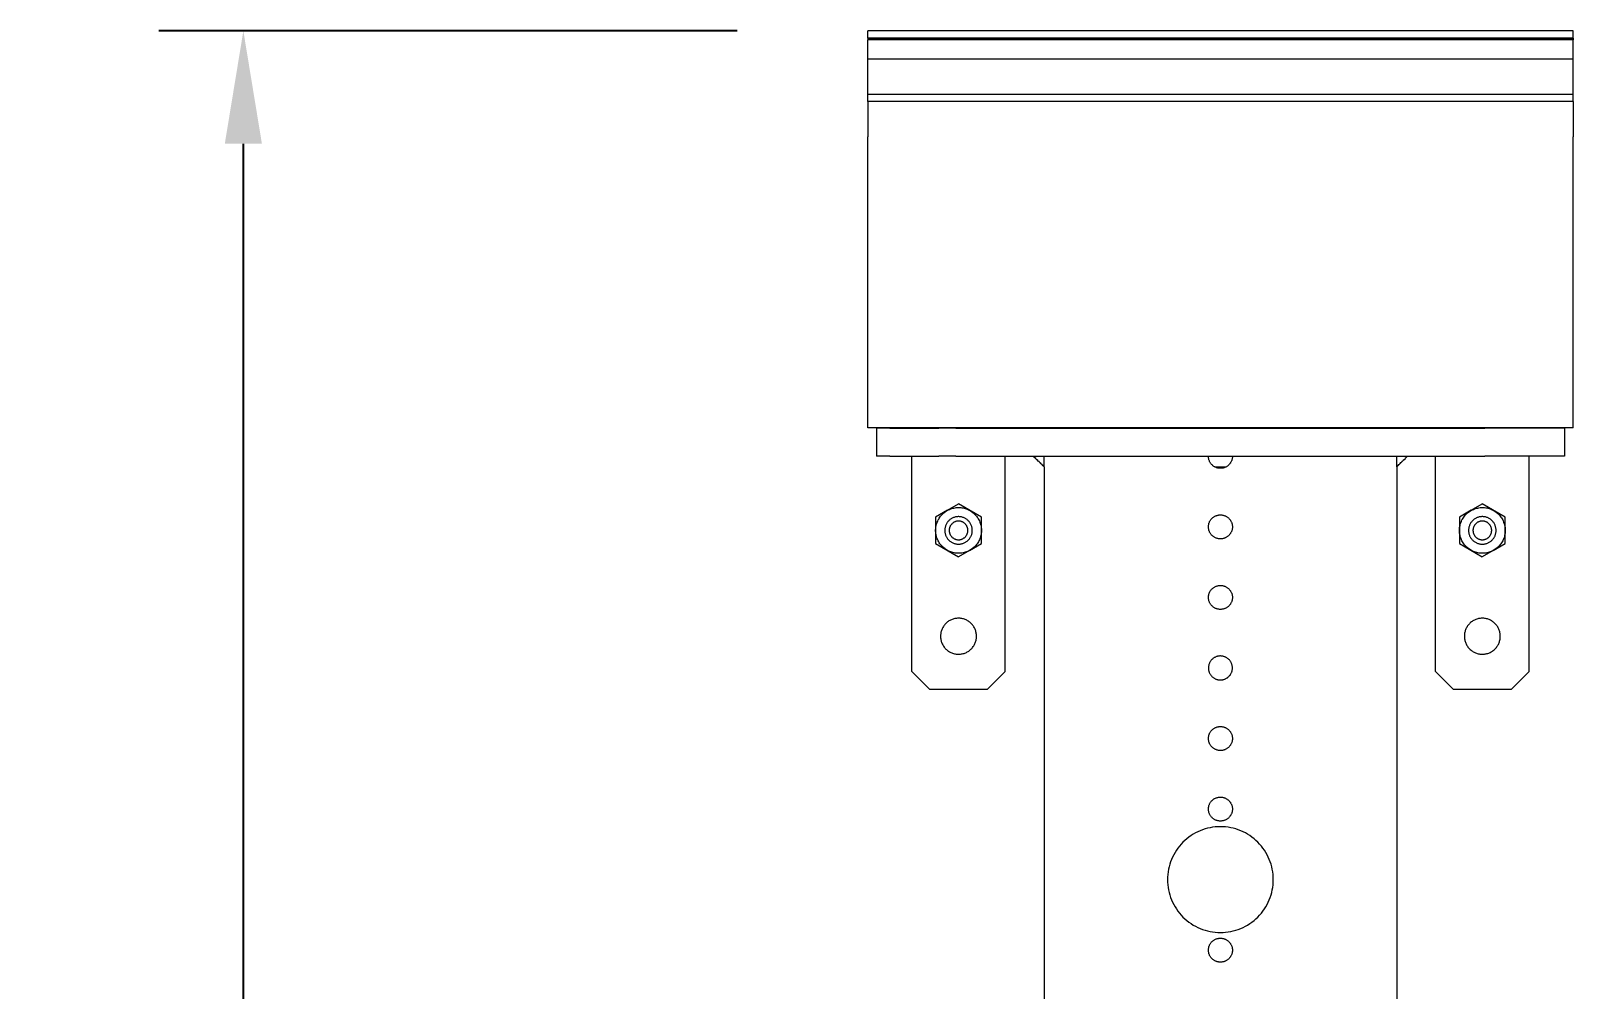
# Model space of a CAD drawing. Header units: millimetres. Extents: x -999 to 4635, y -962 to 3668.
# Drawn here: x -220.2 to 217, y 2795.4 to 3067.1 of the extents above; entities that cross this region are included whole.
import ezdxf

# ---------------------------------------------------------------- set-up
doc = ezdxf.new("R2010")
doc.units = ezdxf.units.MM
doc.layers.add('GORUNEN', color=7, linetype='Continuous', lineweight=9)
doc.layers.add('OLCU', color=4, linetype='Continuous', lineweight=9)
doc.styles.add('PI3D', font='arial.ttf')
doc.dimstyles.new('PF_MM', dxfattribs={"dimtxt": 40, "dimasz": 32, "dimexe": 24, "dimexo": 20, "dimgap": 14, "dimtad": 1, "dimdec": 1, "dimtxsty": 'PI3D', "dimcen": 2.5, "dimclrd": 4, "dimclre": 4, "dimclrt": 3, "dimazin": 3, "dimtfac": 1, "dimtmove": 0, "dimatfit": 3})

msp = doc.modelspace()

# ---------------------------------------------------------------- linework, layer by layer
at = {"layer": 'GORUNEN'}
for points in [[(217, 3067.12), (17, 3067.12)], [(17, 3066.11), (17, 3067.12)], [(217, 3067.12), (17, 3067.12)], [(17, 3065.09), (17, 3066.11)], [(217, 3066.11), (217, 3067.12)], [(217, 3065.09), (217, 3066.11)], [(217, 3065.09), (17, 3065.09)], [(17, 3065.09), (17, 3064.88)], [(217, 3064.88), (17, 3064.88)], [(17, 3064.88), (17, 3064.67)], [(217, 3064.67), (17, 3064.67)], [(17, 3064.67), (17, 3064.62)], [(217, 3064.62), (17, 3064.62)], [(17, 3064.12), (17, 3064.62)], [(217, 3064.62), (17, 3064.62)], [(217, 3064.62), (17, 3064.62)], [(17, 3059.63), (17, 3064.12)], [(217, 3065.09), (217, 3064.88)], [(217, 3064.88), (217, 3064.67)], [(217, 3064.67), (217, 3064.62)], [(217, 3064.12), (217, 3064.62)], [(217, 3059.63), (217, 3064.12)], [(17, 3059.12), (17, 3059.63)], [(17, 3049.09), (17, 3059.12)], [(217, 3059.12), (17, 3059.12)], [(217, 3059.12), (217, 3059.63)], [(217, 3049.09), (217, 3059.12)], [(217, 3049.09), (17, 3049.09)], [(17, 3047.1), (17, 3049.09)], [(217, 3047.1), (217, 3049.09)], [(217, 3047.1), (17, 3047.1)], [(17, 3047.1), (17, 3037.11)], [(217, 3047.1), (217, 3037.11)], [(17, 2956.63), (17, 3037.11)], [(217, 2956.63), (217, 3037.11)], [(17, 2954.6), (17, 2956.63)], [(217, 2954.6), (217, 2956.63)], [(217, 2954.6), (17, 2954.6)], [(23.29, 2954.5), (19.5, 2954.5)], [(19.5, 2954.5), (19.5, 2946.5)], [(23.29, 2954.5), (37.17, 2954.5)], [(29.5, 2954.5), (29.5, 2954.6)], [(42.01, 2954.5), (37.17, 2954.5)], [(42.01, 2954.5), (191.99, 2954.5)], [(56, 2954.5), (56, 2954.6)], [(178, 2954.5), (178, 2954.6)], [(196.83, 2954.5), (191.99, 2954.5)], [(210.71, 2954.5), (196.83, 2954.5)], [(204.5, 2954.5), (204.5, 2954.6)], [(214.5, 2954.5), (210.71, 2954.5)], [(214.5, 2954.5), (214.5, 2946.5)], [(23.29, 2946.5), (19.5, 2946.5)], [(23.29, 2946.5), (37.17, 2946.5)], [(29.5, 2885.5), (29.5, 2946.5)], [(42.01, 2946.5), (37.17, 2946.5)], [(42.01, 2946.5), (191.99, 2946.5)], [(56, 2885.5), (56, 2946.5)], [(64.43, 2946.07), (64, 2946.5)], [(64.43, 2946.07), (64, 2946.5)], [(64.43, 2946.07), (64, 2946.5)], [(64.57, 2946.07), (64.43, 2946.07)], [(64.57, 2946.07), (64.43, 2946.07)], [(64.57, 2945.93), (64.57, 2946.07)], [(64.57, 2946.07), (64.57, 2945.93)], [(64.57, 2945.93), (64.57, 2946.07)], [(64.98, 2945.52), (64.57, 2945.93)], [(65.12, 2945.52), (64.98, 2945.52)], [(65.12, 2945.52), (64.98, 2945.52)], [(65.12, 2945.38), (65.12, 2945.52)], [(65.12, 2945.52), (65.12, 2945.38)], [(65.12, 2945.38), (65.12, 2945.52)], [(65.43, 2945.07), (65.12, 2945.38)], [(65.57, 2945.07), (65.43, 2945.07)], [(65.57, 2945.07), (65.43, 2945.07)], [(65.57, 2944.93), (65.57, 2945.07)], [(65.57, 2945.07), (65.57, 2944.93)], [(65.57, 2944.93), (65.57, 2945.07)], [(65.88, 2944.62), (65.57, 2944.93)], [(66.02, 2944.62), (65.88, 2944.62)], [(66.02, 2944.62), (65.88, 2944.62)], [(66.02, 2944.48), (66.02, 2944.62)], [(66.02, 2944.62), (66.02, 2944.48)], [(66.02, 2944.48), (66.02, 2944.62)], [(66.43, 2944.07), (66.02, 2944.48)], [(66.57, 2944.07), (66.43, 2944.07)], [(66.57, 2944.07), (66.43, 2944.07)], [(66.57, 2943.93), (66.57, 2944.07)], [(66.57, 2944.07), (66.57, 2943.93)], [(66.57, 2943.93), (66.57, 2944.07)], [(67, 2943.5), (66.57, 2943.93)], [(67, 2943.5), (67, 2946.5)], [(67, 2943.5), (67, 2515)], [(119.98, 2944.87), (119.9, 2944.72), (119.81, 2944.58), (119.71, 2944.44), (119.6, 2944.31), (119.49, 2944.18), (119.37, 2944.06), (119.25, 2943.95), (119.12, 2943.84), (118.98, 2943.74), (118.84, 2943.64), (118.7, 2943.55), (118.55, 2943.47), (118.4, 2943.4), (118.24, 2943.33), (118.08, 2943.28), (117.92, 2943.23), (117.75, 2943.18), (117.59, 2943.15), (117.42, 2943.13), (117.25, 2943.11), (117.08, 2943.1), (116.91, 2943.1), (116.74, 2943.11), (116.57, 2943.13), (116.41, 2943.15), (116.24, 2943.19), (116.08, 2943.23), (115.92, 2943.28), (115.76, 2943.34), (115.6, 2943.4), (115.45, 2943.48), (115.3, 2943.56), (115.15, 2943.64), (115.01, 2943.74), (114.88, 2943.84), (114.75, 2943.95), (114.63, 2944.07), (114.51, 2944.19), (114.39, 2944.32), (114.29, 2944.45), (114.19, 2944.59), (114.1, 2944.73), (114.01, 2944.87), (113.94, 2945.03), (113.87, 2945.18), (113.8, 2945.34), (113.75, 2945.5), (113.71, 2945.66), (113.67, 2945.83), (113.64, 2945.99), (113.62, 2946.16), (113.6, 2946.33), (113.6, 2946.5)], [(115.4, 2943.5), (118.6, 2943.5)], [(120.4, 2946.5), (120.4, 2946.33), (120.38, 2946.16), (120.36, 2945.99), (120.33, 2945.82), (120.29, 2945.66), (120.25, 2945.5), (120.19, 2945.33), (120.13, 2945.18), (120.06, 2945.02), (119.98, 2944.87)], [(167, 2943.5), (167, 2946.5)], [(167, 2943.5), (167.43, 2943.93)], [(167, 2943.5), (167, 2515)], [(167, 2943.5), (167, 2515)], [(167, 2943.5), (167, 2515)], [(167.57, 2944.07), (167.43, 2944.07)], [(167.43, 2943.93), (167.43, 2944.07)], [(167.43, 2944.07), (167.57, 2944.07)], [(167.57, 2944.07), (167.98, 2944.48)], [(168.12, 2944.62), (167.98, 2944.62)], [(167.98, 2944.48), (167.98, 2944.62)], [(167.98, 2944.62), (168.12, 2944.62)], [(168.12, 2944.62), (168.43, 2944.93)], [(168.57, 2945.07), (168.43, 2945.07)], [(168.43, 2944.93), (168.43, 2945.07)], [(168.43, 2945.07), (168.57, 2945.07)], [(168.57, 2945.07), (168.88, 2945.38)], [(169.02, 2945.52), (168.88, 2945.52)], [(168.88, 2945.38), (168.88, 2945.52)], [(168.88, 2945.52), (169.02, 2945.52)], [(169.02, 2945.52), (169.43, 2945.93)], [(169.57, 2946.07), (169.43, 2946.07)], [(169.43, 2945.93), (169.43, 2946.07)], [(169.43, 2946.07), (169.57, 2946.07)], [(169.57, 2946.07), (170, 2946.5)], [(178, 2885.5), (178, 2946.5)], [(196.83, 2946.5), (191.99, 2946.5)], [(210.71, 2946.5), (196.83, 2946.5)], [(204.5, 2885.5), (204.5, 2946.5)], [(214.5, 2946.5), (210.71, 2946.5)], [(39.63, 2931.21), (36.25, 2929.25)], [(45.86, 2919.81), (45.57, 2919.66), (45.28, 2919.53), (44.98, 2919.41), (44.67, 2919.31), (44.36, 2919.22), (44.04, 2919.15), (43.72, 2919.09), (43.4, 2919.05), (43.08, 2919.02), (42.76, 2919.02), (42.44, 2919.02), (42.11, 2919.05), (41.79, 2919.09), (41.47, 2919.14), (41.16, 2919.21), (40.85, 2919.3), (40.54, 2919.4), (40.24, 2919.52), (39.94, 2919.65), (39.66, 2919.8), (39.38, 2919.96), (39.1, 2920.14), (38.84, 2920.33), (38.59, 2920.53), (38.35, 2920.74), (38.11, 2920.97), (37.89, 2921.2), (37.69, 2921.45), (37.49, 2921.71), (37.31, 2921.97), (37.14, 2922.25), (36.98, 2922.53), (36.84, 2922.83), (36.72, 2923.12), (36.61, 2923.43), (36.51, 2923.74), (36.43, 2924.05), (36.37, 2924.37), (36.32, 2924.69), (36.28, 2925.01), (36.27, 2925.33), (36.27, 2925.65), (36.28, 2925.98), (36.32, 2926.3), (36.36, 2926.62), (36.43, 2926.93), (36.51, 2927.25), (36.6, 2927.56), (36.71, 2927.86), (36.84, 2928.16), (36.98, 2928.45), (37.13, 2928.73), (37.3, 2929.01), (37.48, 2929.28), (37.68, 2929.54), (37.88, 2929.78), (38.1, 2930.02), (38.33, 2930.25), (38.58, 2930.46), (38.83, 2930.66), (39.09, 2930.85), (39.36, 2931.03), (39.64, 2931.19)], [(39.63, 2931.21), (42.75, 2933.01)], [(39.64, 2931.19), (39.93, 2931.34), (40.22, 2931.47), (40.52, 2931.59), (40.83, 2931.69), (41.14, 2931.78), (41.46, 2931.85), (41.78, 2931.91), (42.1, 2931.95), (42.42, 2931.98), (42.74, 2931.98), (43.06, 2931.98), (43.39, 2931.95), (43.71, 2931.91), (44.03, 2931.86), (44.34, 2931.79), (44.65, 2931.7), (44.96, 2931.6), (45.26, 2931.48), (45.56, 2931.35), (45.84, 2931.2), (46.12, 2931.04), (46.4, 2930.86), (46.66, 2930.67), (46.91, 2930.47), (47.15, 2930.26), (47.39, 2930.03), (47.61, 2929.8), (47.81, 2929.55), (48.01, 2929.29), (48.19, 2929.03), (48.36, 2928.75), (48.52, 2928.47), (48.66, 2928.17), (48.78, 2927.88), (48.89, 2927.57), (48.99, 2927.26), (49.07, 2926.95), (49.13, 2926.63), (49.18, 2926.31), (49.22, 2925.99), (49.23, 2925.67), (49.23, 2925.35), (49.22, 2925.02), (49.18, 2924.7), (49.14, 2924.38), (49.07, 2924.07), (48.99, 2923.75), (48.9, 2923.44), (48.79, 2923.14), (48.66, 2922.84), (48.52, 2922.55), (48.37, 2922.27), (48.2, 2921.99), (48.02, 2921.72), (47.82, 2921.46), (47.62, 2921.22), (47.4, 2920.98), (47.17, 2920.75), (46.92, 2920.54), (46.67, 2920.34), (46.41, 2920.15), (46.14, 2919.97), (45.86, 2919.81)], [(49.25, 2929.25), (42.75, 2933.01)], [(114.02, 2928.13), (114.1, 2928.28), (114.19, 2928.42), (114.29, 2928.56), (114.4, 2928.69), (114.51, 2928.82), (114.63, 2928.94), (114.75, 2929.05), (114.88, 2929.16), (115.02, 2929.26), (115.16, 2929.36), (115.3, 2929.45), (115.45, 2929.53), (115.61, 2929.6), (115.76, 2929.67), (115.92, 2929.72), (116.08, 2929.77), (116.25, 2929.82), (116.41, 2929.85), (116.58, 2929.87), (116.75, 2929.89), (116.92, 2929.9), (117.09, 2929.9), (117.26, 2929.89), (117.43, 2929.87), (117.59, 2929.85), (117.76, 2929.81), (117.93, 2929.77), (118.09, 2929.72), (118.25, 2929.66), (118.4, 2929.6), (118.56, 2929.52), (118.7, 2929.44), (118.85, 2929.35), (118.99, 2929.26), (119.12, 2929.16), (119.25, 2929.05), (119.38, 2928.93), (119.5, 2928.81), (119.61, 2928.68), (119.71, 2928.55), (119.81, 2928.41), (119.9, 2928.27), (119.99, 2928.12), (120.07, 2927.97), (120.13, 2927.82), (120.2, 2927.66), (120.25, 2927.5), (120.3, 2927.33), (120.33, 2927.17), (120.36, 2927), (120.38, 2926.83), (120.4, 2926.66), (120.4, 2926.5), (120.4, 2926.33), (120.38, 2926.16), (120.36, 2925.99), (120.33, 2925.82), (120.29, 2925.66), (120.25, 2925.49), (120.19, 2925.33), (120.13, 2925.18), (120.06, 2925.02), (119.98, 2924.87)], [(188.13, 2931.21), (184.75, 2929.25)], [(194.36, 2919.81), (194.07, 2919.66), (193.78, 2919.53), (193.48, 2919.41), (193.17, 2919.31), (192.86, 2919.22), (192.54, 2919.15), (192.22, 2919.09), (191.9, 2919.05), (191.58, 2919.02), (191.26, 2919.02), (190.94, 2919.02), (190.61, 2919.05), (190.29, 2919.09), (189.97, 2919.14), (189.66, 2919.21), (189.35, 2919.3), (189.04, 2919.4), (188.74, 2919.52), (188.44, 2919.65), (188.16, 2919.8), (187.88, 2919.96), (187.6, 2920.14), (187.34, 2920.33), (187.09, 2920.53), (186.85, 2920.74), (186.61, 2920.97), (186.39, 2921.2), (186.19, 2921.45), (185.99, 2921.71), (185.81, 2921.97), (185.64, 2922.25), (185.48, 2922.53), (185.34, 2922.83), (185.22, 2923.12), (185.11, 2923.43), (185.01, 2923.74), (184.93, 2924.05), (184.87, 2924.37), (184.82, 2924.69), (184.78, 2925.01), (184.77, 2925.33), (184.77, 2925.65), (184.78, 2925.98), (184.82, 2926.3), (184.86, 2926.62), (184.93, 2926.93), (185.01, 2927.25), (185.1, 2927.56), (185.21, 2927.86), (185.34, 2928.16), (185.48, 2928.45), (185.63, 2928.73), (185.8, 2929.01), (185.98, 2929.28), (186.18, 2929.54), (186.38, 2929.78), (186.6, 2930.02), (186.83, 2930.25), (187.08, 2930.46), (187.33, 2930.66), (187.59, 2930.85), (187.86, 2931.03), (188.14, 2931.19)], [(188.13, 2931.21), (191.25, 2933.01)], [(188.14, 2931.19), (188.43, 2931.34), (188.72, 2931.47), (189.02, 2931.59), (189.33, 2931.69), (189.64, 2931.78), (189.96, 2931.85), (190.28, 2931.91), (190.6, 2931.95), (190.92, 2931.98), (191.24, 2931.98), (191.56, 2931.98), (191.89, 2931.95), (192.21, 2931.91), (192.53, 2931.86), (192.84, 2931.79), (193.15, 2931.7), (193.46, 2931.6), (193.76, 2931.48), (194.06, 2931.35), (194.34, 2931.2), (194.62, 2931.04), (194.9, 2930.86), (195.16, 2930.67), (195.41, 2930.47), (195.65, 2930.26), (195.89, 2930.03), (196.11, 2929.8), (196.31, 2929.55), (196.51, 2929.29), (196.69, 2929.03), (196.86, 2928.75), (197.02, 2928.47), (197.16, 2928.17), (197.28, 2927.88), (197.39, 2927.57), (197.49, 2927.26), (197.57, 2926.95), (197.63, 2926.63), (197.68, 2926.31), (197.72, 2925.99), (197.73, 2925.67), (197.73, 2925.35), (197.72, 2925.02), (197.68, 2924.7), (197.64, 2924.38), (197.57, 2924.07), (197.49, 2923.75), (197.4, 2923.44), (197.29, 2923.14), (197.16, 2922.84), (197.02, 2922.55), (196.87, 2922.27), (196.7, 2921.99), (196.52, 2921.72), (196.32, 2921.46), (196.12, 2921.22), (195.9, 2920.98), (195.67, 2920.75), (195.42, 2920.54), (195.17, 2920.34), (194.91, 2920.15), (194.64, 2919.97), (194.36, 2919.81)], [(197.75, 2929.25), (191.25, 2933.01)], [(36.25, 2929.25), (36.25, 2921.75)], [(46.65, 2925.5), (46.65, 2925.69), (46.63, 2925.89), (46.61, 2926.08), (46.58, 2926.27), (46.53, 2926.46), (46.48, 2926.65), (46.42, 2926.83), (46.35, 2927.02), (46.27, 2927.19), (46.18, 2927.37), (46.08, 2927.53), (45.97, 2927.7), (45.86, 2927.86), (45.74, 2928.01), (45.61, 2928.15), (45.47, 2928.29), (45.33, 2928.43), (45.18, 2928.55), (45.03, 2928.67), (44.87, 2928.78), (44.7, 2928.88), (44.53, 2928.97), (44.36, 2929.06), (44.18, 2929.13), (43.99, 2929.2), (43.81, 2929.26), (43.62, 2929.3), (43.43, 2929.34), (43.24, 2929.37), (43.04, 2929.39), (42.85, 2929.4), (42.65, 2929.4), (42.46, 2929.39), (42.26, 2929.37), (42.07, 2929.34), (41.88, 2929.3), (41.69, 2929.26), (41.51, 2929.2), (41.32, 2929.13), (41.14, 2929.06), (40.97, 2928.97), (40.8, 2928.88), (40.63, 2928.78), (40.47, 2928.67), (40.32, 2928.55), (40.17, 2928.43), (40.03, 2928.29), (39.89, 2928.15), (39.76, 2928.01), (39.64, 2927.86), (39.53, 2927.7), (39.42, 2927.53), (39.32, 2927.37), (39.23, 2927.19), (39.15, 2927.02), (39.08, 2926.83), (39.02, 2926.65), (38.97, 2926.46), (38.92, 2926.27), (38.89, 2926.08), (38.87, 2925.89), (38.85, 2925.69), (38.85, 2925.5)], [(38.85, 2925.5), (38.85, 2925.31), (38.87, 2925.11), (38.89, 2924.92), (38.92, 2924.73), (38.97, 2924.54), (39.02, 2924.35), (39.08, 2924.17), (39.15, 2923.98), (39.23, 2923.81), (39.32, 2923.63), (39.42, 2923.47), (39.53, 2923.3), (39.64, 2923.14), (39.76, 2922.99), (39.89, 2922.85), (40.03, 2922.71), (40.17, 2922.57), (40.32, 2922.45), (40.47, 2922.33), (40.63, 2922.22), (40.8, 2922.12), (40.97, 2922.03), (41.14, 2921.94), (41.32, 2921.87), (41.51, 2921.8), (41.69, 2921.74), (41.88, 2921.7), (42.07, 2921.66), (42.26, 2921.63), (42.46, 2921.61), (42.65, 2921.6), (42.85, 2921.6), (43.04, 2921.61), (43.24, 2921.63), (43.43, 2921.66), (43.62, 2921.7), (43.81, 2921.74), (43.99, 2921.8), (44.18, 2921.87), (44.36, 2921.94), (44.53, 2922.03), (44.7, 2922.12), (44.87, 2922.22), (45.03, 2922.33), (45.18, 2922.45), (45.33, 2922.57), (45.47, 2922.71), (45.61, 2922.85), (45.74, 2922.99), (45.86, 2923.14), (45.97, 2923.3), (46.08, 2923.47), (46.18, 2923.63), (46.27, 2923.81), (46.35, 2923.98), (46.42, 2924.17), (46.48, 2924.35), (46.53, 2924.54), (46.58, 2924.73), (46.61, 2924.92), (46.63, 2925.11), (46.65, 2925.31), (46.65, 2925.5)], [(45.4, 2925.5), (45.4, 2925.63), (45.39, 2925.76), (45.37, 2925.9), (45.35, 2926.03), (45.32, 2926.15), (45.28, 2926.28), (45.24, 2926.41), (45.19, 2926.53), (45.14, 2926.65), (45.08, 2926.77), (45.01, 2926.88), (44.94, 2926.99), (44.86, 2927.1), (44.78, 2927.2), (44.69, 2927.3), (44.6, 2927.4), (44.51, 2927.49), (44.4, 2927.57), (44.3, 2927.65), (44.19, 2927.73), (44.08, 2927.8), (43.96, 2927.86), (43.84, 2927.92), (43.72, 2927.97), (43.59, 2928.01), (43.47, 2928.05), (43.34, 2928.09), (43.21, 2928.11), (43.08, 2928.13), (42.95, 2928.15), (42.82, 2928.15), (42.68, 2928.15), (42.55, 2928.15), (42.42, 2928.13), (42.29, 2928.11), (42.16, 2928.09), (42.03, 2928.05), (41.91, 2928.01), (41.78, 2927.97), (41.66, 2927.92), (41.54, 2927.86), (41.42, 2927.8), (41.31, 2927.73), (41.2, 2927.65), (41.1, 2927.57), (40.99, 2927.49), (40.9, 2927.4), (40.81, 2927.3), (40.72, 2927.2), (40.64, 2927.1), (40.56, 2926.99), (40.49, 2926.88), (40.42, 2926.77), (40.36, 2926.65), (40.31, 2926.53), (40.26, 2926.41), (40.22, 2926.28), (40.18, 2926.15), (40.15, 2926.03), (40.13, 2925.9), (40.11, 2925.76), (40.1, 2925.63), (40.1, 2925.5)], [(40.1, 2925.5), (40.1, 2925.37), (40.11, 2925.24), (40.13, 2925.1), (40.15, 2924.97), (40.18, 2924.85), (40.22, 2924.72), (40.26, 2924.59), (40.31, 2924.47), (40.36, 2924.35), (40.42, 2924.23), (40.49, 2924.12), (40.56, 2924.01), (40.64, 2923.9), (40.72, 2923.8), (40.81, 2923.7), (40.9, 2923.6), (40.99, 2923.51), (41.1, 2923.43), (41.2, 2923.35), (41.31, 2923.27), (41.42, 2923.2), (41.54, 2923.14), (41.66, 2923.08), (41.78, 2923.03), (41.91, 2922.99), (42.03, 2922.95), (42.16, 2922.91), (42.29, 2922.89), (42.42, 2922.87), (42.55, 2922.85), (42.68, 2922.85), (42.82, 2922.85), (42.95, 2922.85), (43.08, 2922.87), (43.21, 2922.89), (43.34, 2922.91), (43.47, 2922.95), (43.59, 2922.99), (43.72, 2923.03), (43.84, 2923.08), (43.96, 2923.14), (44.08, 2923.2), (44.19, 2923.27), (44.3, 2923.35), (44.4, 2923.43), (44.51, 2923.51), (44.6, 2923.6), (44.69, 2923.7), (44.78, 2923.8), (44.86, 2923.9), (44.94, 2924.01), (45.01, 2924.12), (45.08, 2924.23), (45.14, 2924.35), (45.19, 2924.47), (45.24, 2924.59), (45.28, 2924.72), (45.32, 2924.85), (45.35, 2924.97), (45.37, 2925.1), (45.39, 2925.24), (45.4, 2925.37), (45.4, 2925.5)], [(49.25, 2921.75), (49.25, 2929.25)], [(119.98, 2924.87), (119.9, 2924.72), (119.81, 2924.58), (119.71, 2924.44), (119.6, 2924.31), (119.49, 2924.18), (119.37, 2924.06), (119.25, 2923.95), (119.12, 2923.84), (118.98, 2923.74), (118.84, 2923.64), (118.7, 2923.55), (118.55, 2923.47), (118.39, 2923.4), (118.24, 2923.33), (118.08, 2923.28), (117.92, 2923.23), (117.75, 2923.18), (117.59, 2923.15), (117.42, 2923.13), (117.25, 2923.11), (117.08, 2923.1), (116.91, 2923.1), (116.74, 2923.11), (116.57, 2923.13), (116.41, 2923.15), (116.24, 2923.19), (116.07, 2923.23), (115.91, 2923.28), (115.75, 2923.34), (115.6, 2923.4), (115.44, 2923.48), (115.3, 2923.56), (115.15, 2923.65), (115.01, 2923.74), (114.88, 2923.84), (114.75, 2923.95), (114.62, 2924.07), (114.5, 2924.19), (114.39, 2924.32), (114.29, 2924.45), (114.19, 2924.59), (114.1, 2924.73), (114.01, 2924.88), (113.93, 2925.03), (113.87, 2925.18), (113.8, 2925.34), (113.75, 2925.5), (113.7, 2925.67), (113.67, 2925.83), (113.64, 2926), (113.62, 2926.17), (113.6, 2926.34), (113.6, 2926.5), (113.6, 2926.67), (113.62, 2926.84), (113.64, 2927.01), (113.67, 2927.18), (113.71, 2927.34), (113.75, 2927.51), (113.81, 2927.67), (113.87, 2927.82), (113.94, 2927.98), (114.02, 2928.13)], [(184.75, 2929.25), (184.75, 2921.75)], [(195.15, 2925.5), (195.15, 2925.69), (195.13, 2925.89), (195.11, 2926.08), (195.08, 2926.27), (195.03, 2926.46), (194.98, 2926.65), (194.92, 2926.83), (194.85, 2927.02), (194.77, 2927.19), (194.68, 2927.37), (194.58, 2927.53), (194.47, 2927.7), (194.36, 2927.86), (194.24, 2928.01), (194.11, 2928.15), (193.97, 2928.29), (193.83, 2928.43), (193.68, 2928.55), (193.53, 2928.67), (193.37, 2928.78), (193.2, 2928.88), (193.03, 2928.97), (192.86, 2929.06), (192.68, 2929.13), (192.49, 2929.2), (192.31, 2929.26), (192.12, 2929.3), (191.93, 2929.34), (191.74, 2929.37), (191.54, 2929.39), (191.35, 2929.4), (191.15, 2929.4), (190.96, 2929.39), (190.76, 2929.37), (190.57, 2929.34), (190.38, 2929.3), (190.19, 2929.26), (190.01, 2929.2), (189.82, 2929.13), (189.64, 2929.06), (189.47, 2928.97), (189.3, 2928.88), (189.13, 2928.78), (188.97, 2928.67), (188.82, 2928.55), (188.67, 2928.43), (188.53, 2928.29), (188.39, 2928.15), (188.26, 2928.01), (188.14, 2927.86), (188.03, 2927.7), (187.92, 2927.53), (187.82, 2927.37), (187.73, 2927.19), (187.65, 2927.02), (187.58, 2926.83), (187.52, 2926.65), (187.47, 2926.46), (187.42, 2926.27), (187.39, 2926.08), (187.37, 2925.89), (187.35, 2925.69), (187.35, 2925.5)], [(187.35, 2925.5), (187.35, 2925.31), (187.37, 2925.11), (187.39, 2924.92), (187.42, 2924.73), (187.47, 2924.54), (187.52, 2924.35), (187.58, 2924.17), (187.65, 2923.98), (187.73, 2923.81), (187.82, 2923.63), (187.92, 2923.47), (188.03, 2923.3), (188.14, 2923.14), (188.26, 2922.99), (188.39, 2922.85), (188.53, 2922.71), (188.67, 2922.57), (188.82, 2922.45), (188.97, 2922.33), (189.13, 2922.22), (189.3, 2922.12), (189.47, 2922.03), (189.64, 2921.94), (189.82, 2921.87), (190.01, 2921.8), (190.19, 2921.74), (190.38, 2921.7), (190.57, 2921.66), (190.76, 2921.63), (190.96, 2921.61), (191.15, 2921.6), (191.35, 2921.6), (191.54, 2921.61), (191.74, 2921.63), (191.93, 2921.66), (192.12, 2921.7), (192.31, 2921.74), (192.49, 2921.8), (192.68, 2921.87), (192.86, 2921.94), (193.03, 2922.03), (193.2, 2922.12), (193.37, 2922.22), (193.53, 2922.33), (193.68, 2922.45), (193.83, 2922.57), (193.97, 2922.71), (194.11, 2922.85), (194.24, 2922.99), (194.36, 2923.14), (194.47, 2923.3), (194.58, 2923.47), (194.68, 2923.63), (194.77, 2923.81), (194.85, 2923.98), (194.92, 2924.17), (194.98, 2924.35), (195.03, 2924.54), (195.08, 2924.73), (195.11, 2924.92), (195.13, 2925.11), (195.15, 2925.31), (195.15, 2925.5)], [(193.9, 2925.5), (193.9, 2925.63), (193.89, 2925.76), (193.87, 2925.9), (193.85, 2926.03), (193.82, 2926.15), (193.78, 2926.28), (193.74, 2926.41), (193.69, 2926.53), (193.64, 2926.65), (193.58, 2926.77), (193.51, 2926.88), (193.44, 2926.99), (193.36, 2927.1), (193.28, 2927.2), (193.19, 2927.3), (193.1, 2927.4), (193.01, 2927.49), (192.9, 2927.57), (192.8, 2927.65), (192.69, 2927.73), (192.58, 2927.8), (192.46, 2927.86), (192.34, 2927.92), (192.22, 2927.97), (192.09, 2928.01), (191.97, 2928.05), (191.84, 2928.09), (191.71, 2928.11), (191.58, 2928.13), (191.45, 2928.15), (191.32, 2928.15), (191.18, 2928.15), (191.05, 2928.15), (190.92, 2928.13), (190.79, 2928.11), (190.66, 2928.09), (190.53, 2928.05), (190.41, 2928.01), (190.28, 2927.97), (190.16, 2927.92), (190.04, 2927.86), (189.92, 2927.8), (189.81, 2927.73), (189.7, 2927.65), (189.6, 2927.57), (189.49, 2927.49), (189.4, 2927.4), (189.31, 2927.3), (189.22, 2927.2), (189.14, 2927.1), (189.06, 2926.99), (188.99, 2926.88), (188.92, 2926.77), (188.86, 2926.65), (188.81, 2926.53), (188.76, 2926.41), (188.72, 2926.28), (188.68, 2926.15), (188.65, 2926.03), (188.63, 2925.9), (188.61, 2925.76), (188.6, 2925.63), (188.6, 2925.5)], [(188.6, 2925.5), (188.6, 2925.37), (188.61, 2925.24), (188.63, 2925.1), (188.65, 2924.97), (188.68, 2924.85), (188.72, 2924.72), (188.76, 2924.59), (188.81, 2924.47), (188.86, 2924.35), (188.92, 2924.23), (188.99, 2924.12), (189.06, 2924.01), (189.14, 2923.9), (189.22, 2923.8), (189.31, 2923.7), (189.4, 2923.6), (189.49, 2923.51), (189.6, 2923.43), (189.7, 2923.35), (189.81, 2923.27), (189.92, 2923.2), (190.04, 2923.14), (190.16, 2923.08), (190.28, 2923.03), (190.41, 2922.99), (190.53, 2922.95), (190.66, 2922.91), (190.79, 2922.89), (190.92, 2922.87), (191.05, 2922.85), (191.18, 2922.85), (191.32, 2922.85), (191.45, 2922.85), (191.58, 2922.87), (191.71, 2922.89), (191.84, 2922.91), (191.97, 2922.95), (192.09, 2922.99), (192.22, 2923.03), (192.34, 2923.08), (192.46, 2923.14), (192.58, 2923.2), (192.69, 2923.27), (192.8, 2923.35), (192.9, 2923.43), (193.01, 2923.51), (193.1, 2923.6), (193.19, 2923.7), (193.28, 2923.8), (193.36, 2923.9), (193.44, 2924.01), (193.51, 2924.12), (193.58, 2924.23), (193.64, 2924.35), (193.69, 2924.47), (193.74, 2924.59), (193.78, 2924.72), (193.82, 2924.85), (193.85, 2924.97), (193.87, 2925.1), (193.89, 2925.24), (193.9, 2925.37), (193.9, 2925.5)], [(197.75, 2921.75), (197.75, 2929.25)], [(36.25, 2921.75), (42.75, 2917.99)], [(45.87, 2919.79), (49.25, 2921.75)], [(184.75, 2921.75), (191.25, 2917.99)], [(194.37, 2919.79), (197.75, 2921.75)], [(45.87, 2919.79), (42.75, 2917.99)], [(194.37, 2919.79), (191.25, 2917.99)], [(119.98, 2904.87), (119.9, 2904.72), (119.81, 2904.58), (119.71, 2904.44), (119.6, 2904.31), (119.49, 2904.18), (119.37, 2904.06), (119.25, 2903.95), (119.12, 2903.84), (118.98, 2903.74), (118.84, 2903.64), (118.7, 2903.55), (118.55, 2903.47), (118.39, 2903.4), (118.24, 2903.33), (118.08, 2903.28), (117.92, 2903.23), (117.75, 2903.18), (117.59, 2903.15), (117.42, 2903.13), (117.25, 2903.11), (117.08, 2903.1), (116.91, 2903.1), (116.74, 2903.11), (116.57, 2903.13), (116.41, 2903.15), (116.24, 2903.19), (116.07, 2903.23), (115.91, 2903.28), (115.75, 2903.34), (115.6, 2903.4), (115.44, 2903.48), (115.3, 2903.56), (115.15, 2903.65), (115.01, 2903.74), (114.88, 2903.84), (114.75, 2903.95), (114.62, 2904.07), (114.5, 2904.19), (114.39, 2904.32), (114.29, 2904.45), (114.19, 2904.59), (114.1, 2904.73), (114.01, 2904.88), (113.93, 2905.03), (113.87, 2905.18), (113.8, 2905.34), (113.75, 2905.5), (113.7, 2905.67), (113.67, 2905.83), (113.64, 2906), (113.62, 2906.17), (113.6, 2906.34), (113.6, 2906.5), (113.6, 2906.67), (113.62, 2906.84), (113.64, 2907.01), (113.67, 2907.18), (113.71, 2907.34), (113.75, 2907.51), (113.81, 2907.67), (113.87, 2907.82), (113.94, 2907.98), (114.02, 2908.13)], [(114.02, 2908.13), (114.1, 2908.28), (114.19, 2908.42), (114.29, 2908.56), (114.4, 2908.69), (114.51, 2908.82), (114.63, 2908.94), (114.75, 2909.05), (114.88, 2909.16), (115.02, 2909.26), (115.16, 2909.36), (115.3, 2909.45), (115.45, 2909.53), (115.61, 2909.6), (115.76, 2909.67), (115.92, 2909.72), (116.08, 2909.77), (116.25, 2909.82), (116.41, 2909.85), (116.58, 2909.87), (116.75, 2909.89), (116.92, 2909.9), (117.09, 2909.9), (117.26, 2909.89), (117.43, 2909.87), (117.59, 2909.85), (117.76, 2909.81), (117.93, 2909.77), (118.09, 2909.72), (118.25, 2909.66), (118.4, 2909.6), (118.56, 2909.52), (118.7, 2909.44), (118.85, 2909.35), (118.99, 2909.26), (119.12, 2909.16), (119.25, 2909.05), (119.38, 2908.93), (119.5, 2908.81), (119.61, 2908.68), (119.71, 2908.55), (119.81, 2908.41), (119.9, 2908.27), (119.99, 2908.12), (120.07, 2907.97), (120.13, 2907.82), (120.2, 2907.66), (120.25, 2907.5), (120.3, 2907.33), (120.33, 2907.17), (120.36, 2907), (120.38, 2906.83), (120.4, 2906.66), (120.4, 2906.5), (120.4, 2906.33), (120.38, 2906.16), (120.36, 2905.99), (120.33, 2905.82), (120.29, 2905.66), (120.25, 2905.49), (120.19, 2905.33), (120.13, 2905.18), (120.06, 2905.02), (119.98, 2904.87)], [(47.85, 2895.5), (47.84, 2895.75), (47.83, 2896), (47.79, 2896.25), (47.75, 2896.5), (47.69, 2896.75), (47.63, 2896.99), (47.55, 2897.23), (47.46, 2897.47), (47.35, 2897.7), (47.24, 2897.92), (47.11, 2898.14), (46.98, 2898.35), (46.83, 2898.56), (46.67, 2898.76), (46.51, 2898.95), (46.33, 2899.13), (46.15, 2899.3), (45.96, 2899.47), (45.76, 2899.62), (45.55, 2899.76), (45.33, 2899.9), (45.11, 2900.02), (44.89, 2900.13), (44.65, 2900.23), (44.42, 2900.32), (44.18, 2900.4), (43.93, 2900.46), (43.69, 2900.51), (43.44, 2900.55), (43.19, 2900.58), (42.93, 2900.6), (42.68, 2900.6), (42.43, 2900.59), (42.18, 2900.57), (41.93, 2900.53), (41.68, 2900.49), (41.43, 2900.43), (41.19, 2900.36), (40.95, 2900.27), (40.72, 2900.18), (40.49, 2900.07), (40.27, 2899.95), (40.05, 2899.83), (39.84, 2899.69), (39.64, 2899.54), (39.44, 2899.38), (39.25, 2899.21), (39.07, 2899.03), (38.9, 2898.85), (38.74, 2898.65), (38.59, 2898.45), (38.45, 2898.24), (38.32, 2898.02), (38.2, 2897.8), (38.09, 2897.57), (37.99, 2897.34), (37.91, 2897.1), (37.84, 2896.86), (37.77, 2896.62), (37.72, 2896.37), (37.69, 2896.12), (37.66, 2895.87), (37.65, 2895.68), (37.65, 2895.5)], [(196.35, 2895.5), (196.34, 2895.75), (196.33, 2896), (196.29, 2896.25), (196.25, 2896.5), (196.19, 2896.75), (196.13, 2896.99), (196.05, 2897.23), (195.96, 2897.47), (195.85, 2897.7), (195.74, 2897.92), (195.61, 2898.14), (195.48, 2898.35), (195.33, 2898.56), (195.17, 2898.76), (195.01, 2898.95), (194.83, 2899.13), (194.65, 2899.3), (194.46, 2899.47), (194.26, 2899.62), (194.05, 2899.76), (193.83, 2899.9), (193.61, 2900.02), (193.39, 2900.13), (193.15, 2900.23), (192.92, 2900.32), (192.68, 2900.4), (192.43, 2900.46), (192.19, 2900.51), (191.94, 2900.55), (191.69, 2900.58), (191.43, 2900.6), (191.18, 2900.6), (190.93, 2900.59), (190.68, 2900.57), (190.43, 2900.53), (190.18, 2900.49), (189.93, 2900.43), (189.69, 2900.36), (189.45, 2900.27), (189.22, 2900.18), (188.99, 2900.07), (188.77, 2899.95), (188.55, 2899.83), (188.34, 2899.69), (188.14, 2899.54), (187.94, 2899.38), (187.75, 2899.21), (187.57, 2899.03), (187.4, 2898.85), (187.24, 2898.65), (187.09, 2898.45), (186.95, 2898.24), (186.82, 2898.02), (186.7, 2897.8), (186.59, 2897.57), (186.49, 2897.34), (186.41, 2897.1), (186.34, 2896.86), (186.27, 2896.62), (186.22, 2896.37), (186.19, 2896.12), (186.16, 2895.87), (186.15, 2895.68), (186.15, 2895.5)], [(37.65, 2895.5), (37.66, 2895.25), (37.67, 2895), (37.71, 2894.75), (37.75, 2894.5), (37.81, 2894.25), (37.87, 2894.01), (37.95, 2893.77), (38.04, 2893.53), (38.15, 2893.3), (38.26, 2893.08), (38.39, 2892.86), (38.52, 2892.65), (38.67, 2892.44), (38.83, 2892.24), (38.99, 2892.05), (39.17, 2891.87), (39.35, 2891.7), (39.54, 2891.53), (39.74, 2891.38), (39.95, 2891.24), (40.17, 2891.1), (40.39, 2890.98), (40.61, 2890.87), (40.85, 2890.77), (41.08, 2890.68), (41.32, 2890.6), (41.57, 2890.54), (41.81, 2890.49), (42.06, 2890.45), (42.31, 2890.42), (42.57, 2890.4), (42.82, 2890.4), (43.07, 2890.41), (43.32, 2890.43), (43.57, 2890.47), (43.82, 2890.51), (44.07, 2890.57), (44.31, 2890.64), (44.55, 2890.73), (44.78, 2890.82), (45.01, 2890.93), (45.23, 2891.05), (45.45, 2891.17), (45.66, 2891.31), (45.86, 2891.46), (46.06, 2891.62), (46.25, 2891.79), (46.43, 2891.97), (46.6, 2892.15), (46.76, 2892.35), (46.91, 2892.55), (47.05, 2892.76), (47.18, 2892.98), (47.3, 2893.2), (47.41, 2893.43), (47.51, 2893.66), (47.59, 2893.9), (47.66, 2894.14), (47.73, 2894.38), (47.78, 2894.63), (47.81, 2894.88), (47.84, 2895.13), (47.85, 2895.32), (47.85, 2895.5)], [(186.15, 2895.5), (186.16, 2895.25), (186.17, 2895), (186.21, 2894.75), (186.25, 2894.5), (186.31, 2894.25), (186.37, 2894.01), (186.45, 2893.77), (186.54, 2893.53), (186.65, 2893.3), (186.76, 2893.08), (186.89, 2892.86), (187.02, 2892.65), (187.17, 2892.44), (187.33, 2892.24), (187.49, 2892.05), (187.67, 2891.87), (187.85, 2891.7), (188.04, 2891.53), (188.24, 2891.38), (188.45, 2891.24), (188.67, 2891.1), (188.89, 2890.98), (189.11, 2890.87), (189.35, 2890.77), (189.58, 2890.68), (189.82, 2890.6), (190.07, 2890.54), (190.31, 2890.49), (190.56, 2890.45), (190.81, 2890.42), (191.07, 2890.4), (191.32, 2890.4), (191.57, 2890.41), (191.82, 2890.43), (192.07, 2890.47), (192.32, 2890.51), (192.57, 2890.57), (192.81, 2890.64), (193.05, 2890.73), (193.28, 2890.82), (193.51, 2890.93), (193.73, 2891.05), (193.95, 2891.17), (194.16, 2891.31), (194.36, 2891.46), (194.56, 2891.62), (194.75, 2891.79), (194.93, 2891.97), (195.1, 2892.15), (195.26, 2892.35), (195.41, 2892.55), (195.55, 2892.76), (195.68, 2892.98), (195.8, 2893.2), (195.91, 2893.43), (196.01, 2893.66), (196.09, 2893.9), (196.16, 2894.14), (196.23, 2894.38), (196.28, 2894.63), (196.31, 2894.88), (196.34, 2895.13), (196.35, 2895.32), (196.35, 2895.5)], [(114.02, 2888.13), (113.94, 2887.98), (113.87, 2887.83), (113.81, 2887.67), (113.76, 2887.52), (113.71, 2887.36), (113.67, 2887.19), (113.64, 2887.03), (113.62, 2886.86), (113.61, 2886.7), (113.6, 2886.53), (113.6, 2886.36), (113.61, 2886.2), (113.63, 2886.03), (113.66, 2885.87), (113.69, 2885.7), (113.74, 2885.54), (113.79, 2885.38), (113.85, 2885.23), (113.91, 2885.07), (113.99, 2884.92), (114.07, 2884.78), (114.16, 2884.64), (114.25, 2884.5), (114.35, 2884.37), (114.46, 2884.24), (114.58, 2884.12), (114.7, 2884), (114.82, 2883.89), (114.95, 2883.79), (115.09, 2883.69), (115.23, 2883.6), (115.37, 2883.51), (115.52, 2883.44), (115.67, 2883.37), (115.83, 2883.31), (115.99, 2883.25), (116.15, 2883.21), (116.31, 2883.17), (116.47, 2883.14), (116.64, 2883.12), (116.81, 2883.11), (116.97, 2883.1), (117.14, 2883.1), (117.31, 2883.11), (117.47, 2883.13), (117.64, 2883.16), (117.8, 2883.2), (117.96, 2883.24), (118.12, 2883.29), (118.28, 2883.35), (118.43, 2883.42), (118.58, 2883.49), (118.73, 2883.57), (118.87, 2883.66), (119, 2883.75), (119.14, 2883.86), (119.26, 2883.96), (119.39, 2884.08), (119.5, 2884.2), (119.61, 2884.32), (119.72, 2884.45), (119.81, 2884.59), (119.9, 2884.73), (119.98, 2884.87)], [(119.98, 2884.87), (120.06, 2885.02), (120.13, 2885.17), (120.19, 2885.33), (120.24, 2885.48), (120.29, 2885.64), (120.33, 2885.81), (120.36, 2885.97), (120.38, 2886.14), (120.39, 2886.3), (120.4, 2886.47), (120.4, 2886.64), (120.39, 2886.8), (120.37, 2886.97), (120.34, 2887.13), (120.31, 2887.3), (120.26, 2887.46), (120.21, 2887.62), (120.15, 2887.77), (120.09, 2887.93), (120.01, 2888.08), (119.93, 2888.22), (119.84, 2888.36), (119.75, 2888.5), (119.65, 2888.63), (119.54, 2888.76), (119.42, 2888.88), (119.3, 2889), (119.18, 2889.11), (119.05, 2889.21), (118.91, 2889.31), (118.77, 2889.4), (118.63, 2889.49), (118.48, 2889.56), (118.33, 2889.63), (118.17, 2889.69), (118.01, 2889.75), (117.85, 2889.79), (117.69, 2889.83), (117.53, 2889.86), (117.36, 2889.88), (117.19, 2889.89), (117.03, 2889.9), (116.86, 2889.9), (116.69, 2889.89), (116.53, 2889.87), (116.36, 2889.84), (116.2, 2889.8), (116.04, 2889.76), (115.88, 2889.71), (115.72, 2889.65), (115.57, 2889.58), (115.42, 2889.51), (115.27, 2889.43), (115.13, 2889.34), (115, 2889.25), (114.86, 2889.14), (114.74, 2889.04), (114.61, 2888.92), (114.5, 2888.8), (114.39, 2888.68), (114.28, 2888.55), (114.19, 2888.41), (114.1, 2888.27), (114.02, 2888.13)], [(34.5, 2880.5), (29.5, 2885.5)], [(56, 2885.5), (51, 2880.5)], [(183, 2880.5), (178, 2885.5)], [(204.5, 2885.5), (199.5, 2880.5)], [(34.5, 2880.5), (51, 2880.5)], [(183, 2880.5), (199.5, 2880.5)], [(114.02, 2868.13), (114.1, 2868.28), (114.19, 2868.42), (114.29, 2868.56), (114.4, 2868.69), (114.51, 2868.82), (114.63, 2868.94), (114.75, 2869.05), (114.88, 2869.16), (115.02, 2869.26), (115.16, 2869.36), (115.3, 2869.45), (115.45, 2869.53), (115.61, 2869.6), (115.76, 2869.67), (115.92, 2869.72), (116.08, 2869.77), (116.25, 2869.82), (116.41, 2869.85), (116.58, 2869.87), (116.75, 2869.89), (116.92, 2869.9), (117.09, 2869.9), (117.26, 2869.89), (117.43, 2869.87), (117.59, 2869.85), (117.76, 2869.81), (117.93, 2869.77), (118.09, 2869.72), (118.25, 2869.66), (118.4, 2869.6), (118.56, 2869.52), (118.7, 2869.44), (118.85, 2869.35), (118.99, 2869.26), (119.12, 2869.16), (119.25, 2869.05), (119.38, 2868.93), (119.5, 2868.81), (119.61, 2868.68), (119.71, 2868.55), (119.81, 2868.41), (119.9, 2868.27), (119.99, 2868.12), (120.07, 2867.97), (120.13, 2867.82), (120.2, 2867.66), (120.25, 2867.5), (120.3, 2867.33), (120.33, 2867.17), (120.36, 2867), (120.38, 2866.83), (120.4, 2866.66), (120.4, 2866.5), (120.4, 2866.33), (120.38, 2866.16), (120.36, 2865.99), (120.33, 2865.82), (120.29, 2865.66), (120.25, 2865.49), (120.19, 2865.33), (120.13, 2865.18), (120.06, 2865.02), (119.98, 2864.87)], [(119.98, 2864.87), (119.9, 2864.72), (119.81, 2864.58), (119.71, 2864.44), (119.6, 2864.31), (119.49, 2864.18), (119.37, 2864.06), (119.25, 2863.95), (119.12, 2863.84), (118.98, 2863.74), (118.84, 2863.64), (118.7, 2863.55), (118.55, 2863.47), (118.39, 2863.4), (118.24, 2863.33), (118.08, 2863.28), (117.92, 2863.23), (117.75, 2863.18), (117.59, 2863.15), (117.42, 2863.13), (117.25, 2863.11), (117.08, 2863.1), (116.91, 2863.1), (116.74, 2863.11), (116.57, 2863.13), (116.41, 2863.15), (116.24, 2863.19), (116.07, 2863.23), (115.91, 2863.28), (115.75, 2863.34), (115.6, 2863.4), (115.44, 2863.48), (115.3, 2863.56), (115.15, 2863.65), (115.01, 2863.74), (114.88, 2863.84), (114.75, 2863.95), (114.62, 2864.07), (114.5, 2864.19), (114.39, 2864.32), (114.29, 2864.45), (114.19, 2864.59), (114.1, 2864.73), (114.01, 2864.88), (113.93, 2865.03), (113.87, 2865.18), (113.8, 2865.34), (113.75, 2865.5), (113.7, 2865.67), (113.67, 2865.83), (113.64, 2866), (113.62, 2866.17), (113.6, 2866.34), (113.6, 2866.5), (113.6, 2866.67), (113.62, 2866.84), (113.64, 2867.01), (113.67, 2867.18), (113.71, 2867.34), (113.75, 2867.51), (113.81, 2867.67), (113.87, 2867.82), (113.94, 2867.98), (114.02, 2868.13)], [(119.98, 2844.87), (119.9, 2844.72), (119.81, 2844.58), (119.71, 2844.44), (119.6, 2844.31), (119.49, 2844.18), (119.37, 2844.06), (119.25, 2843.95), (119.12, 2843.84), (118.98, 2843.74), (118.84, 2843.64), (118.7, 2843.55), (118.55, 2843.47), (118.39, 2843.4), (118.24, 2843.33), (118.08, 2843.28), (117.92, 2843.23), (117.75, 2843.18), (117.59, 2843.15), (117.42, 2843.13), (117.25, 2843.11), (117.08, 2843.1), (116.91, 2843.1), (116.74, 2843.11), (116.57, 2843.13), (116.41, 2843.15), (116.24, 2843.19), (116.07, 2843.23), (115.91, 2843.28), (115.75, 2843.34), (115.6, 2843.4), (115.44, 2843.48), (115.3, 2843.56), (115.15, 2843.65), (115.01, 2843.74), (114.88, 2843.84), (114.75, 2843.95), (114.62, 2844.07), (114.5, 2844.19), (114.39, 2844.32), (114.29, 2844.45), (114.19, 2844.59), (114.1, 2844.73), (114.01, 2844.88), (113.93, 2845.03), (113.87, 2845.18), (113.8, 2845.34), (113.75, 2845.5), (113.7, 2845.67), (113.67, 2845.83), (113.64, 2846), (113.62, 2846.17), (113.6, 2846.34), (113.6, 2846.5), (113.6, 2846.67), (113.62, 2846.84), (113.64, 2847.01), (113.67, 2847.18), (113.71, 2847.34), (113.75, 2847.51), (113.81, 2847.67), (113.87, 2847.82), (113.94, 2847.98), (114.02, 2848.13)], [(114.02, 2848.13), (114.1, 2848.28), (114.19, 2848.42), (114.29, 2848.56), (114.4, 2848.69), (114.51, 2848.82), (114.63, 2848.94), (114.75, 2849.05), (114.88, 2849.16), (115.02, 2849.26), (115.16, 2849.36), (115.3, 2849.45), (115.45, 2849.53), (115.61, 2849.6), (115.76, 2849.67), (115.92, 2849.72), (116.08, 2849.77), (116.25, 2849.82), (116.41, 2849.85), (116.58, 2849.87), (116.75, 2849.89), (116.92, 2849.9), (117.09, 2849.9), (117.26, 2849.89), (117.43, 2849.87), (117.59, 2849.85), (117.76, 2849.81), (117.93, 2849.77), (118.09, 2849.72), (118.25, 2849.66), (118.4, 2849.6), (118.56, 2849.52), (118.7, 2849.44), (118.85, 2849.35), (118.99, 2849.26), (119.12, 2849.16), (119.25, 2849.05), (119.38, 2848.93), (119.5, 2848.81), (119.61, 2848.68), (119.71, 2848.55), (119.81, 2848.41), (119.9, 2848.27), (119.99, 2848.12), (120.07, 2847.97), (120.13, 2847.82), (120.2, 2847.66), (120.25, 2847.5), (120.3, 2847.33), (120.33, 2847.17), (120.36, 2847), (120.38, 2846.83), (120.4, 2846.66), (120.4, 2846.5), (120.4, 2846.33), (120.38, 2846.16), (120.36, 2845.99), (120.33, 2845.82), (120.29, 2845.66), (120.25, 2845.49), (120.19, 2845.33), (120.13, 2845.18), (120.06, 2845.02), (119.98, 2844.87)], [(117, 2841.5), (116.26, 2841.48), (115.53, 2841.43), (114.8, 2841.34), (114.07, 2841.21), (113.36, 2841.05), (112.65, 2840.85), (111.95, 2840.62), (111.26, 2840.36), (110.59, 2840.06), (109.93, 2839.73), (109.29, 2839.37), (108.67, 2838.97), (108.06, 2838.55), (107.48, 2838.1), (106.93, 2837.61), (106.39, 2837.11), (105.89, 2836.57), (105.4, 2836.02), (104.95, 2835.44), (104.53, 2834.83), (104.13, 2834.21), (103.77, 2833.57), (103.44, 2832.91), (103.14, 2832.24), (102.88, 2831.55), (102.65, 2830.85), (102.45, 2830.14), (102.29, 2829.43), (102.16, 2828.7), (102.07, 2827.97), (102.02, 2827.24), (102, 2826.5)], [(132, 2826.5), (131.98, 2827.24), (131.93, 2827.97), (131.84, 2828.7), (131.71, 2829.43), (131.55, 2830.14), (131.35, 2830.85), (131.12, 2831.55), (130.86, 2832.24), (130.56, 2832.91), (130.23, 2833.57), (129.87, 2834.21), (129.47, 2834.83), (129.05, 2835.44), (128.6, 2836.02), (128.11, 2836.57), (127.61, 2837.11), (127.07, 2837.61), (126.52, 2838.1), (125.94, 2838.55), (125.33, 2838.97), (124.71, 2839.37), (124.07, 2839.73), (123.41, 2840.06), (122.74, 2840.36), (122.05, 2840.62), (121.35, 2840.85), (120.64, 2841.05), (119.93, 2841.21), (119.2, 2841.34), (118.47, 2841.43), (117.74, 2841.48), (117, 2841.5)], [(102, 2826.5), (102.02, 2825.76), (102.07, 2825.03), (102.16, 2824.3), (102.29, 2823.57), (102.45, 2822.86), (102.65, 2822.15), (102.88, 2821.45), (103.14, 2820.76), (103.44, 2820.09), (103.77, 2819.43), (104.13, 2818.79), (104.53, 2818.17), (104.95, 2817.56), (105.4, 2816.98), (105.89, 2816.43), (106.39, 2815.89), (106.93, 2815.39), (107.48, 2814.9), (108.06, 2814.45), (108.67, 2814.03), (109.29, 2813.63), (109.93, 2813.27), (110.59, 2812.94), (111.26, 2812.64), (111.95, 2812.38), (112.65, 2812.15), (113.36, 2811.95), (114.07, 2811.79), (114.8, 2811.66), (115.53, 2811.57), (116.26, 2811.52), (117, 2811.5)], [(117, 2811.5), (117.74, 2811.52), (118.47, 2811.57), (119.2, 2811.66), (119.93, 2811.79), (120.64, 2811.95), (121.35, 2812.15), (122.05, 2812.38), (122.74, 2812.64), (123.41, 2812.94), (124.07, 2813.27), (124.71, 2813.63), (125.33, 2814.03), (125.94, 2814.45), (126.52, 2814.9), (127.07, 2815.39), (127.61, 2815.89), (128.11, 2816.43), (128.6, 2816.98), (129.05, 2817.56), (129.47, 2818.17), (129.87, 2818.79), (130.23, 2819.43), (130.56, 2820.09), (130.86, 2820.76), (131.12, 2821.45), (131.35, 2822.15), (131.55, 2822.86), (131.71, 2823.57), (131.84, 2824.3), (131.93, 2825.03), (131.98, 2825.76), (132, 2826.5)], [(119.98, 2804.87), (119.9, 2804.72), (119.81, 2804.58), (119.71, 2804.44), (119.6, 2804.31), (119.49, 2804.18), (119.37, 2804.06), (119.25, 2803.95), (119.12, 2803.84), (118.98, 2803.74), (118.84, 2803.64), (118.7, 2803.55), (118.55, 2803.47), (118.39, 2803.4), (118.24, 2803.33), (118.08, 2803.28), (117.92, 2803.23), (117.75, 2803.18), (117.59, 2803.15), (117.42, 2803.13), (117.25, 2803.11), (117.08, 2803.1), (116.91, 2803.1), (116.74, 2803.11), (116.57, 2803.13), (116.41, 2803.15), (116.24, 2803.19), (116.07, 2803.23), (115.91, 2803.28), (115.75, 2803.34), (115.6, 2803.4), (115.44, 2803.48), (115.3, 2803.56), (115.15, 2803.65), (115.01, 2803.74), (114.88, 2803.84), (114.75, 2803.95), (114.62, 2804.07), (114.5, 2804.19), (114.39, 2804.32), (114.29, 2804.45), (114.19, 2804.59), (114.1, 2804.73), (114.01, 2804.88), (113.93, 2805.03), (113.87, 2805.18), (113.8, 2805.34), (113.75, 2805.5), (113.7, 2805.67), (113.67, 2805.83), (113.64, 2806), (113.62, 2806.17), (113.6, 2806.34), (113.6, 2806.5), (113.6, 2806.67), (113.62, 2806.84), (113.64, 2807.01), (113.67, 2807.18), (113.71, 2807.34), (113.75, 2807.51), (113.81, 2807.67), (113.87, 2807.82), (113.94, 2807.98), (114.02, 2808.13)], [(114.02, 2808.13), (114.1, 2808.28), (114.19, 2808.42), (114.29, 2808.56), (114.4, 2808.69), (114.51, 2808.82), (114.63, 2808.94), (114.75, 2809.05), (114.88, 2809.16), (115.02, 2809.26), (115.16, 2809.36), (115.3, 2809.45), (115.45, 2809.53), (115.61, 2809.6), (115.76, 2809.67), (115.92, 2809.72), (116.08, 2809.77), (116.25, 2809.82), (116.41, 2809.85), (116.58, 2809.87), (116.75, 2809.89), (116.92, 2809.9), (117.09, 2809.9), (117.26, 2809.89), (117.43, 2809.87), (117.59, 2809.85), (117.76, 2809.81), (117.93, 2809.77), (118.09, 2809.72), (118.25, 2809.66), (118.4, 2809.6), (118.56, 2809.52), (118.7, 2809.44), (118.85, 2809.35), (118.99, 2809.26), (119.12, 2809.16), (119.25, 2809.05), (119.38, 2808.93), (119.5, 2808.81), (119.61, 2808.68), (119.71, 2808.55), (119.81, 2808.41), (119.9, 2808.27), (119.99, 2808.12), (120.07, 2807.97), (120.13, 2807.82), (120.2, 2807.66), (120.25, 2807.5), (120.3, 2807.33), (120.33, 2807.17), (120.36, 2807), (120.38, 2806.83), (120.4, 2806.66), (120.4, 2806.5), (120.4, 2806.33), (120.38, 2806.16), (120.36, 2805.99), (120.33, 2805.82), (120.29, 2805.66), (120.25, 2805.49), (120.19, 2805.33), (120.13, 2805.18), (120.06, 2805.02), (119.98, 2804.87)]]:
    msp.add_lwpolyline(points, dxfattribs=at)

# ---------------------------------------------------------------- dimensions: what is measured, and where the dimension line sits
at = {"layer": 'OLCU'}
msp.add_linear_dim(base=(-160, 0), p1=(0, 0), p2=(0, 3067.12), angle=90, dimstyle='PF_MM', dxfattribs=at).render()

doc.saveas('drawing.dxf')
